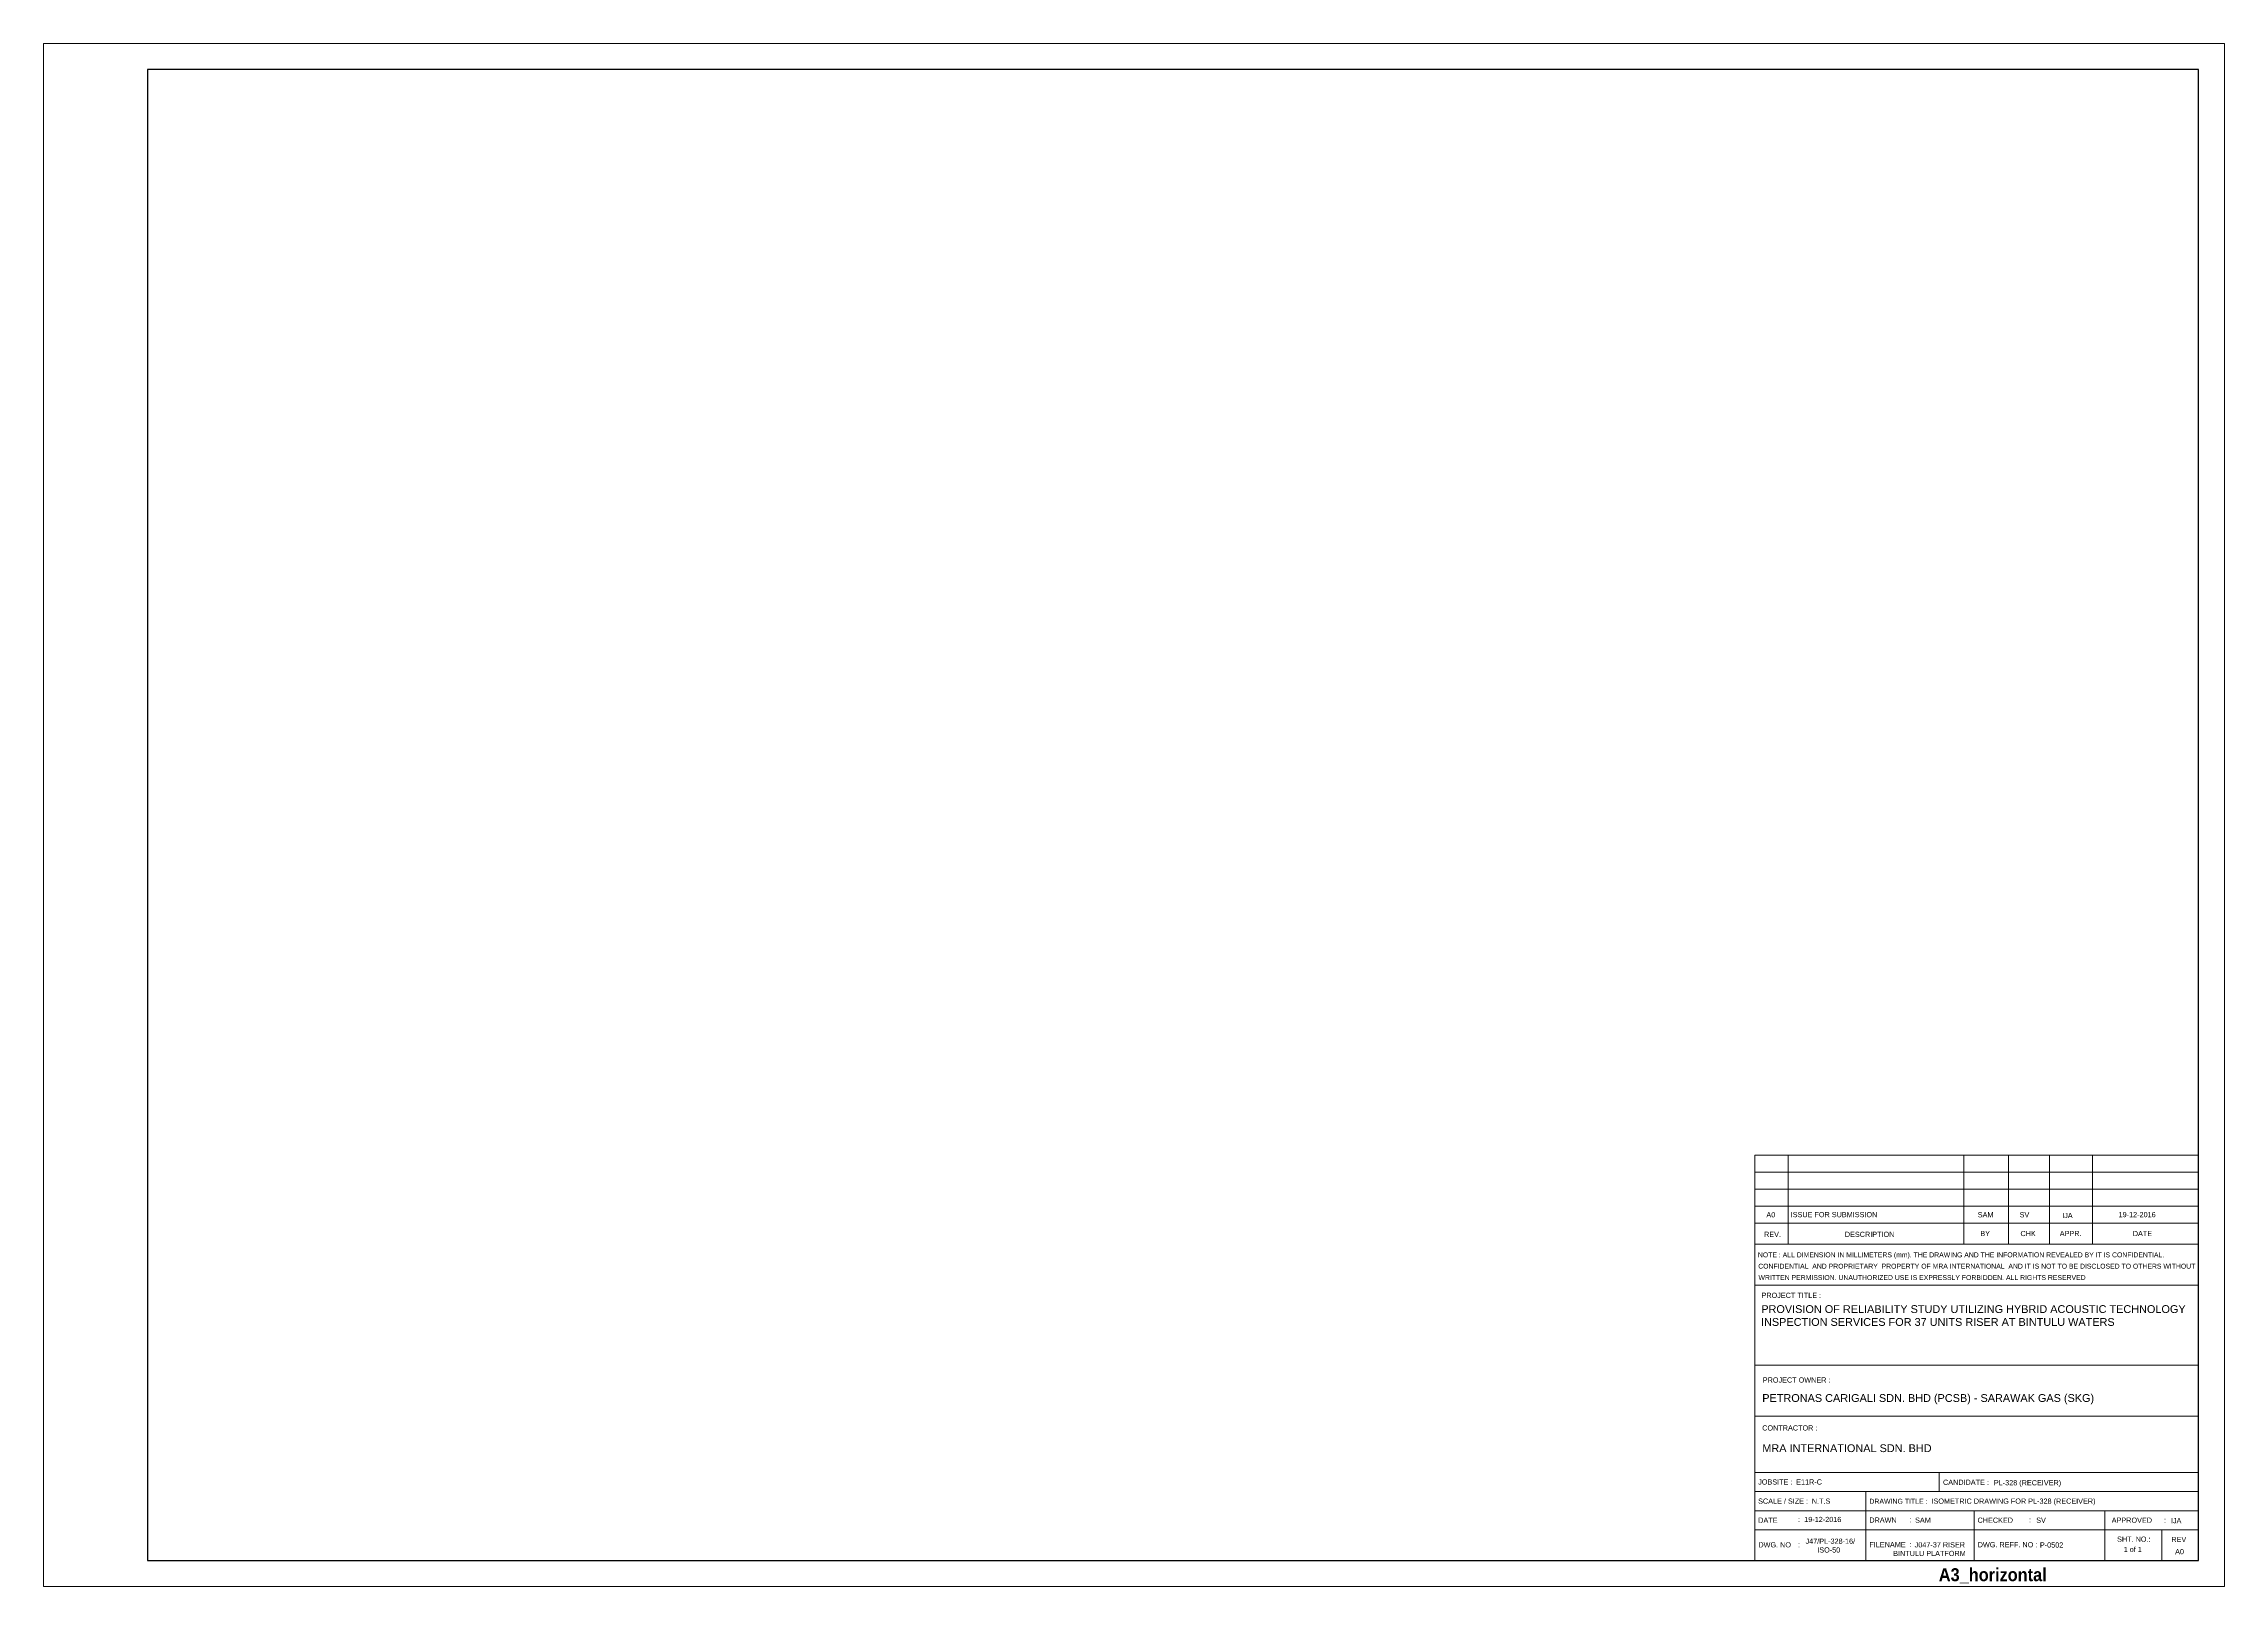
# Paper-space layout 'A3_hori' of a CAD drawing. Header units: millimetres. Extents: x 0 to 420, y 0 to 297.
import ezdxf
from ezdxf.enums import TextEntityAlignment as Align

# ---------------------------------------------------------------- set-up
doc = ezdxf.new("R2010")
doc.units = ezdxf.units.MM
doc.header["$MEASUREMENT"] = 0
doc.layers.get('Defpoints').update_dxf_attribs({"lineweight": 0})
doc.layers.add('TB', color=7, linetype='Continuous', lineweight=30)
doc.layers.add('TB text', color=7, linetype='Continuous', lineweight=0)
doc.styles.add('2.5', font='arialbd.ttf', dxfattribs={"height": 2.5})
doc.styles.add('ARIAL', font='arial.ttf')
doc.styles.get("Standard").update_dxf_attribs({"font": 'arial.ttf'})

psp = doc.layouts.new('A3_hori')

# ---------------------------------------------------------------- linework, layer by layer
at = {"layer": 'Defpoints', "linetype": 'Continuous'}
psp.add_lwpolyline([(0, 0), (420, 0), (420, 297), (0, 297), (0, 0)], dxfattribs=at)
at = {"layer": 'TB', "lineweight": 15}
for p, q in [((329.54, 82.99), (415, 82.99)), ((329.54, 5), (329.54, 82.99)), ((335.96, 82.99), (335.96, 65.86)), ((369.84, 82.99), (369.84, 65.86)), ((378.43, 82.99), (378.43, 65.86)), ((386.35, 82.99), (386.35, 65.86)), ((394.6, 82.99), (394.6, 65.86)), ((329.54, 79.73), (415, 79.73)), ((329.54, 76.46), (415, 76.46)), ((329.54, 73.2), (415, 73.2)), ((329.54, 69.94), (415, 69.94)), ((329.54, 65.85), (414.96, 65.85)), ((329.54, 58), (415, 58)), ((329.54, 42.61), (415, 42.61)), ((329.54, 32.77), (339.89, 32.77)), ((415, 32.77), (339.89, 32.77)), ((329.54, 21.94), (352.56, 21.94)), ((352.56, 21.94), (415, 21.94)), ((365.06, 18.25), (365.06, 21.94)), ((329.54, 18.25), (415, 18.25)), ((350.97, 10.89), (350.97, 18.25)), ((352.56, 18.25), (415, 18.25)), ((329.54, 14.57), (415, 14.57)), ((371.79, 5), (371.79, 14.57)), ((396.99, 5), (396.99, 14.57)), ((329.54, 10.89), (415, 10.89)), ((350.97, 10.89), (350.97, 5)), ((407.96, 10.89), (407.96, 5))]:
    psp.add_line(p, q, dxfattribs=at)
at = {"layer": 'TB', "linetype": 'Continuous'}
psp.add_lwpolyline([(20, 5), (415, 5), (415, 292), (20, 292), (20, 5)], dxfattribs=at)

# ---------------------------------------------------------------- texts
at = {"layer": 'Defpoints', "style": '2.5', "width": 0.9}
psp.add_text('А3_horizontal', height=2.5, dxfattribs=at).set_placement((365, 1))
at = {"layer": 'TB text', "lineweight": 15, "style": 'ARIAL'}
for s, height, p in [('A0', 1, (331.79, 71.04)), ('ISSUE FOR SUBMISSION', 1, (336.47, 71.07)), ('SAM', 1, (372.5, 71.04)), ('SV', 1, (380.56, 71.04)), ('IJA', 1, (388.76, 70.9)), ('19-12-2016', 1, (399.62, 71.07)), ('REV.', 1, (331.34, 67.27)), ('DESCRIPTION', 1, (346.9, 67.27)), ('BY', 1, (373, 67.43)), ('CHK', 1, (380.72, 67.43)), ('APPR.', 1, (388.29, 67.43)), ('DATE', 1, (402.36, 67.43)), ('NOTE : ALL DIMENSION IN MILLIMETERS (mm). THE DRAWING AND THE INFORMATION REVEALED BY IT IS CONFIDENTIAL.  ', 0.945, (330.16, 63.35)), ('WRITTEN PERMISSION. UNAUTHORIZED USE IS EXPRESSLY FORBIDDEN. ALL RIGHTS RESERVED  ', 0.945, (330.27, 58.98)), ('CONFIDENTIAL  AND PROPRIETARY  PROPERTY OF MRA INTERNATIONAL  AND IT IS NOT TO BE DISCLOSED TO OTHERS WITHOUT ', 0.94495, (330.22, 61.17)), ('PROJECT TITLE :', 1, (330.85, 55.53)), ('INSPECTION SERVICES FOR 37 UNITS RISER AT BINTULU WATERS', 1.5, (330.76, 50.15)), ('PROVISION OF RELIABILITY STUDY UTILIZING HYBRID ACOUSTIC TECHNOLOGY ', 1.5, (330.81, 52.63)), ('PROJECT OWNER :', 1, (331.1, 39.23)), ('CONTRACTOR :', 1, (330.99, 30)), ('JOBSITE :', 1, (330.21, 19.6)), ('SCALE / SIZE :', 1, (330.2, 15.91)), ('E11R-C', 1, (337.53, 19.6)), ('N.T.S', 1, (340.54, 15.91)), ('CANDIDATE :', 1, (365.81, 19.54)), ('DATE', 1, (330.22, 12.24)), (':', 1, (337.88, 12.41)), ('19-12-2016', 1, (339.08, 12.38)), ('DRAWN', 1, (351.62, 12.26)), (':', 1, (359.36, 12.32)), ('SAM', 1, (360.43, 12.24)), ('CHECKED', 1, (372.46, 12.24)), (':', 1, (382.37, 12.31)), ('SV', 1, (383.76, 12.23)), ('APPROVED', 1, (398.3, 12.24)), (':', 1, (408.36, 12.25)), ('IJA', 1, (409.7, 12.14)), ('DWG. NO', 1, (330.25, 7.5)), ('FILENAME', 1, (351.63, 7.54)), ('DWG. REFF. NO :', 1, (372.49, 7.52)), ('P-0502', 1, (384.47, 7.47)), ('SHT. NO.:', 1, (399.33, 8.59)), ('REV', 1, (409.79, 8.53)), (':', 1, (337.88, 7.52)), (':', 1, (359.39, 7.56)), ('A0', 1, (410.51, 6.19))]:
    psp.add_text(s, height=height, dxfattribs=at).set_placement(p)
at = {"layer": 'TB text'}
for s, p in [('PETRONAS CARIGALI SDN. BHD (PCSB) - SARAWAK GAS (SKG)', (331, 35.51)), ('MRA INTERNATIONAL SDN. BHD', (331.01, 25.85))]:
    psp.add_text(s, height=1.5, rotation=360, dxfattribs=at).set_placement(p)
at = {"layer": 'TB text', "lineweight": 15, "style": 'ARIAL'}
psp.add_text('DRAWING TITLE :', height=0.9557, dxfattribs=at).set_placement((351.63, 15.91), (362.83, 15.91), align=Align.ALIGNED)
at = {"layer": 'TB text'}
for s, p in [('ISOMETRIC DRAWING FOR PL-328 (RECEIVER)', (363.59, 15.91)), ('PL-328 (RECEIVER)', (375.6, 19.45)), ('J47/PL-328-16/', (339.33, 8.19)), ('J047-37 RISER', (360.35, 7.5)), ('ISO-50', (341.59, 6.51)), ('BINTULU PLATFORM', (356.22, 5.84))]:
    psp.add_text(s, height=1, dxfattribs=at).set_placement(p)
at = {"layer": 'TB text', "color": 7, "style": 'ARIAL'}
psp.add_text('1 of 1', height=1, dxfattribs=at).set_placement((400.61, 6.61))

# ---------------------------------------------------------------- viewports
at = {"layer": 'Defpoints', "view_target_point": (101853.36, -27064.65)}
psp.add_viewport(center=(217.5, 148.5), size=(395, 287), view_center_point=(19259.32, -168.02), view_height=7216.0004, dxfattribs=at)

doc.saveas('drawing.dxf')
